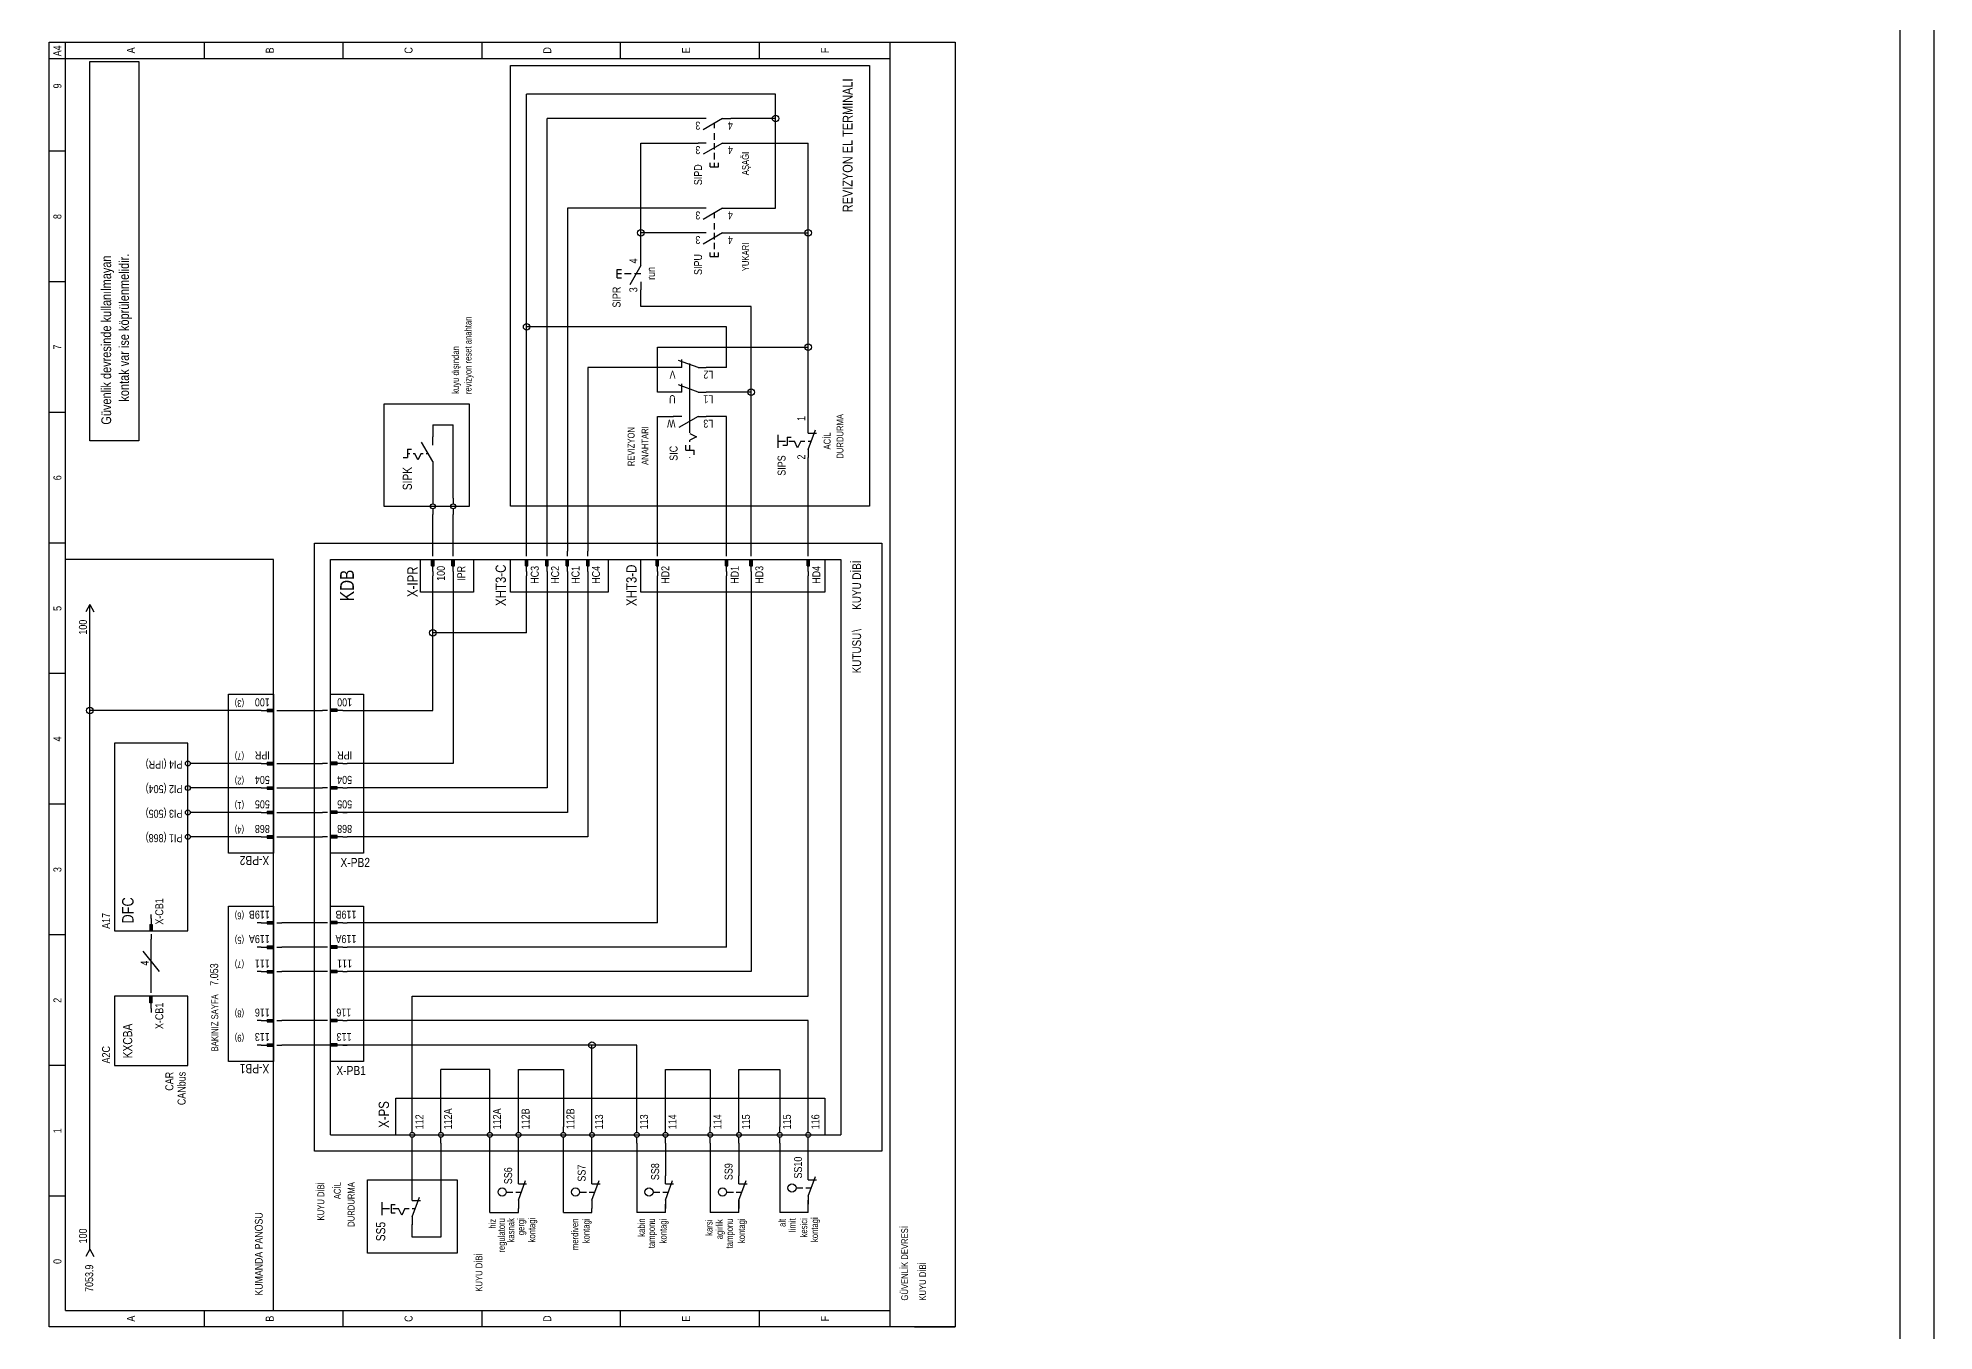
# Model space of a CAD drawing. Header units: centimetres. Extents: x 0 to 13208, y -30 to 2970.
# Drawn here: x 11812 to 13208, y 1019 to 1971 of the extents above; entities that cross this region are included whole.
import ezdxf
from ezdxf.enums import TextEntityAlignment as Align

# ---------------------------------------------------------------- set-up
doc = ezdxf.new("R2010")
doc.units = ezdxf.units.CM
for name, color, linetype in [('SCOTT-CERCEVE', 7, 'CONTINUOUS'), ('SCOTT-ELEKTRIK', 3, 'CONTINUOUS'), ('SCOTT-ELEKTRIK-YAZI', 4, 'CONTINUOUS')]:
    doc.layers.add(name, color=color, linetype=linetype)
doc.styles.get("Standard").update_dxf_attribs({"font": 'arial.ttf', "width": 0.8})

msp = doc.modelspace()

# ---------------------------------------------------------------- linework, layer by layer
at = {"layer": 'SCOTT-CERCEVE'}
for points in [[(0, 0), (13207.9, 0), (13207.9, 2970), (0, 2970)], [(100, 0), (13182.9, 0), (13182.9, 2970), (100, 2970)]]:
    msp.add_lwpolyline(points, close=True, dxfattribs=at)
at = {"layer": 'SCOTT-ELEKTRIK'}
for p, q in [((11820.2, 1022.3), (11820.2, 1968.1)), ((11820.2, 1968.1), (12487.3, 1968.1)), ((11820.2, 1956.1), (12439.3, 1956.1)), ((11832.2, 1034.3), (11832.2, 1968.1)), ((11934.4, 1968.1), (11934.4, 1956.1)), ((12036.5, 1968.1), (12036.5, 1956.1)), ((12138.7, 1968.1), (12138.7, 1956.1)), ((12240.9, 1956.1), (12240.9, 1968.1)), ((12343.1, 1956.1), (12343.1, 1968.1)), ((12439.3, 1022.3), (12439.3, 1968.1)), ((12487.3, 1968.1), (12487.3, 1022.3)), ((11850.2, 1674.5), (11850.2, 1953.9)), ((11850.2, 1953.9), (11886.3, 1953.9)), ((11886.3, 1953.9), (11886.3, 1674.5)), ((12159.8, 1626.4), (12159.8, 1950.9)), ((12159.8, 1950.9), (12424.2, 1950.9)), ((12424.2, 1950.9), (12424.2, 1626.4)), ((12355.1, 1929.9), (12171.8, 1929.9)), ((12171.8, 1758.6), (12171.8, 1929.9)), ((12355.1, 1911.9), (12355.1, 1929.9)), ((12186.8, 1593.3), (12186.8, 1911.9)), ((12298, 1911.9), (12186.8, 1911.9)), ((12304, 1911.9), (12298, 1911.9)), ((12316, 1911.9), (12301.8, 1903.7)), ((12310, 1904.7), (12310, 1908.4)), ((12310, 1896.2), (12310, 1901.1)), ((12316, 1911.9), (12322, 1911.9)), ((12355.1, 1911.9), (12322, 1911.9)), ((12355.1, 1845.8), (12355.1, 1911.9)), ((11832.2, 1887.8), (11820.2, 1887.8)), ((12255.9, 1893.8), (12298, 1893.8)), ((12255.9, 1827.7), (12255.9, 1893.8)), ((12304, 1893.8), (12298, 1893.8)), ((12316, 1893.8), (12301.8, 1885.6)), ((12310, 1889), (12310, 1893.8)), ((12310, 1881.8), (12310, 1886.6)), ((12316, 1893.8), (12322, 1893.8)), ((12322, 1893.8), (12379.1, 1893.8)), ((12379.1, 1827.7), (12379.1, 1893.8)), ((12307, 1876.4), (12307, 1879.4)), ((12307, 1876.4), (12313, 1876.4)), ((12310, 1876.4), (12310, 1879.4)), ((12313, 1876.4), (12313, 1879.4)), ((12298, 1845.8), (12201.8, 1845.8)), ((12201.8, 1845.8), (12201.8, 1593.3)), ((12304, 1845.8), (12298, 1845.8)), ((12316, 1845.8), (12301.8, 1837.5)), ((12316, 1845.8), (12322, 1845.8)), ((12322, 1845.8), (12355.1, 1845.8)), ((12310, 1838.5), (12310, 1842.3)), ((12310, 1830.1), (12310, 1834.9)), ((12298, 1827.7), (12255.9, 1827.7)), ((12255.9, 1809.7), (12255.9, 1827.7)), ((12304, 1827.7), (12298, 1827.7)), ((12316, 1827.7), (12301.8, 1819.5)), ((12310, 1822.9), (12310, 1827.7)), ((12310, 1815.7), (12310, 1820.5)), ((12316, 1827.7), (12322, 1827.7)), ((12322, 1827.7), (12379.1, 1827.7)), ((12379.1, 1743.6), (12379.1, 1827.7)), ((12255.9, 1803.7), (12247.7, 1789.5)), ((12255.9, 1803.7), (12255.9, 1809.7)), ((12307, 1810.3), (12307, 1813.3)), ((12307, 1810.3), (12313, 1810.3)), ((12310, 1810.3), (12310, 1813.3)), ((12313, 1810.3), (12313, 1813.3)), ((11832.2, 1791.7), (11820.2, 1791.7)), ((12238.5, 1800.7), (12241.5, 1800.7)), ((12238.5, 1794.7), (12238.5, 1800.7)), ((12238.5, 1797.7), (12241.5, 1797.7)), ((12238.5, 1794.7), (12241.5, 1794.7)), ((12243.9, 1797.7), (12248.7, 1797.7)), ((12251.1, 1797.7), (12255.9, 1797.7)), ((12255.9, 1791.7), (12255.9, 1785.7)), ((12255.9, 1773.6), (12255.9, 1785.7)), ((12337.1, 1773.6), (12255.9, 1773.6)), ((12337.1, 1710.5), (12337.1, 1773.6)), ((12319, 1758.6), (12171.8, 1758.6)), ((12171.8, 1593.3), (12171.8, 1758.6)), ((12319, 1728.6), (12319, 1758.6)), ((12268, 1710.5), (12268, 1743.6)), ((12268, 1743.6), (12379.1, 1743.6)), ((12298, 1728.6), (12283.6, 1733.8)), ((12286, 1728.6), (12286, 1734.6)), ((12292, 1680.5), (12292, 1731.6)), ((12379.1, 1686.4), (12379.1, 1743.6)), ((12216.9, 1728.6), (12216.9, 1593.3)), ((12280, 1728.6), (12216.9, 1728.6)), ((12280, 1728.6), (12279.7, 1728.6)), ((12286, 1728.6), (12280, 1728.6)), ((12298, 1728.6), (12304, 1728.6)), ((12303.8, 1728.6), (12304, 1728.6)), ((12319, 1728.6), (12304, 1728.6)), ((12280, 1710.5), (12268, 1710.5)), ((12280, 1710.5), (12279.7, 1710.5)), ((12286, 1710.5), (12280, 1710.5)), ((12298, 1710.5), (12283.6, 1715.8)), ((12286, 1710.5), (12286, 1716.5)), ((12298, 1710.5), (12304, 1710.5)), ((12303.8, 1710.5), (12304, 1710.5)), ((12337.1, 1710.5), (12304, 1710.5)), ((12337.1, 1593.3), (12337.1, 1710.5)), ((11832.2, 1695.5), (11820.2, 1695.5)), ((12066.6, 1701.5), (12066.6, 1626.4)), ((12129.7, 1701.5), (12066.6, 1701.5)), ((12129.7, 1626.4), (12129.7, 1701.5)), ((12268, 1692.5), (12280, 1692.5)), ((12268, 1593.3), (12268, 1692.5)), ((12280, 1692.5), (12279.7, 1692.5)), ((12286, 1692.5), (12280, 1692.5)), ((12298, 1692.5), (12283.8, 1684.3)), ((12298, 1692.5), (12304, 1692.5)), ((12303.8, 1692.5), (12304, 1692.5)), ((12319, 1692.5), (12304, 1692.5)), ((12319, 1593.3), (12319, 1692.5)), ((12102.7, 1686.5), (12117.7, 1686.5)), ((12102.7, 1686.5), (12102.7, 1677.5)), ((12102.7, 1671.5), (12102.7, 1677.5)), ((12117.7, 1632.4), (12117.7, 1686.5)), ((12292, 1679.9), (12296.8, 1677.5)), ((12296.8, 1677.5), (12292, 1675.1)), ((12292, 1673.9), (12292, 1675.1)), ((12357, 1669.4), (12357, 1679)), ((12363.5, 1677.3), (12366.5, 1677.3)), ((12363.5, 1677.3), (12363.5, 1671.3)), ((12379.1, 1680.3), (12379.1, 1686.4)), ((12379.1, 1668.3), (12384.4, 1682.8)), ((12379.1, 1680.3), (12385.2, 1680.3)), ((11886.3, 1674.5), (11850.2, 1674.5)), ((12081, 1662.4), (12084, 1662.4)), ((12084, 1668.4), (12087, 1668.4)), ((12084, 1668.4), (12084, 1662.4)), ((12084, 1665.4), (12085.8, 1665.4)), ((12088.2, 1665.4), (12089.4, 1665.4)), ((12091.8, 1660.6), (12089.4, 1665.4)), ((12094.2, 1665.4), (12091.8, 1660.6)), ((12094.2, 1665.4), (12095.5, 1665.4)), ((12102.7, 1659.4), (12094.5, 1673.7)), ((12097.9, 1665.4), (12099.2, 1665.4)), ((12289, 1667.8), (12289, 1671.5)), ((12289, 1667.8), (12295, 1667.8)), ((12292, 1667.8), (12292, 1671.5)), ((12292, 1662.4), (12292, 1662.6)), ((12295, 1664.2), (12295, 1667.8)), ((12357, 1674.3), (12362.3, 1674.3)), ((12360.5, 1671.3), (12363.5, 1671.3)), ((12364.7, 1674.3), (12368.9, 1674.3)), ((12371.3, 1669.5), (12368.9, 1674.3)), ((12373.7, 1674.3), (12371.3, 1669.5)), ((12373.7, 1674.3), (12376.7, 1674.3)), ((12379.1, 1674.3), (12381.3, 1674.3)), ((12379.1, 1668.3), (12379.1, 1662.3)), ((12379.1, 1662.3), (12379.1, 1662.4)), ((12379.1, 1593.3), (12379.1, 1662.3)), ((12102.7, 1659.4), (12102.7, 1653.4)), ((12102.7, 1653.4), (12102.7, 1632.4)), ((12066.6, 1626.4), (12129.7, 1626.4)), ((12102.7, 1632.4), (12102.7, 1628.2)), ((12102.7, 1624.6), (12102.7, 1620.4)), ((12102.7, 1593.3), (12102.7, 1620.4)), ((12117.7, 1632.4), (12117.7, 1628.2)), ((12117.7, 1624.6), (12117.7, 1620.4)), ((12117.7, 1593.3), (12117.7, 1620.4)), ((12424.2, 1626.4), (12159.8, 1626.4)), ((11832.2, 1599.3), (11820.2, 1599.3)), ((12015.5, 1151.5), (12015.5, 1599.3)), ((12015.5, 1599.3), (12433.2, 1599.3)), ((12102.7, 1589.7), (12102.7, 1593.3)), ((12117.7, 1589.7), (12117.7, 1593.3)), ((12171.8, 1589.7), (12171.8, 1593.3)), ((12186.8, 1589.7), (12186.8, 1593.3)), ((12201.8, 1589.7), (12201.8, 1593.3)), ((12216.9, 1589.7), (12216.9, 1593.3)), ((12268, 1589.7), (12268, 1593.3)), ((12319, 1589.7), (12319, 1593.3)), ((12337.1, 1589.7), (12337.1, 1593.3)), ((12379.1, 1589.7), (12379.1, 1593.3)), ((12433.2, 1599.3), (12433.2, 1151.5)), ((11985.5, 1587.3), (11832.2, 1587.3)), ((11985.5, 1034.3), (11985.5, 1587.3)), ((12027.5, 1163.6), (12027.5, 1587.3)), ((12027.5, 1587.3), (12403.2, 1587.3)), ((12093.6, 1563.3), (12093.6, 1587.3)), ((12093.6, 1587.3), (12132.7, 1587.3)), ((12101.8, 1587.3), (12103.6, 1587.3)), ((12101.8, 1582.5), (12101.8, 1587.3)), ((12101.8, 1582.5), (12103.6, 1582.5)), ((12102.1, 1582.5), (12102.1, 1587.3)), ((12102.4, 1582.5), (12102.4, 1587.3)), ((12102.7, 1578.3), (12102.7, 1587.3)), ((12102.7, 1578.3), (12102.7, 1575.3)), ((12103, 1582.5), (12103, 1587.3)), ((12103.3, 1582.5), (12103.3, 1587.3)), ((12103.6, 1582.5), (12103.6, 1587.3)), ((12116.8, 1587.3), (12118.6, 1587.3)), ((12116.8, 1582.5), (12116.8, 1587.3)), ((12116.8, 1582.5), (12118.6, 1582.5)), ((12117.1, 1582.5), (12117.1, 1587.3)), ((12117.4, 1582.5), (12117.4, 1587.3)), ((12117.7, 1578.3), (12117.7, 1587.3)), ((12117.7, 1578.3), (12117.7, 1575.3)), ((12118, 1582.5), (12118, 1587.3)), ((12118.3, 1582.5), (12118.3, 1587.3)), ((12118.6, 1582.5), (12118.6, 1587.3)), ((12132.7, 1587.3), (12132.7, 1563.3)), ((12159.8, 1563.3), (12159.8, 1587.3)), ((12159.8, 1587.3), (12231.9, 1587.3)), ((12170.9, 1587.3), (12172.7, 1587.3)), ((12170.9, 1582.5), (12170.9, 1587.3)), ((12170.9, 1582.5), (12172.7, 1582.5)), ((12171.2, 1582.5), (12171.2, 1587.3)), ((12171.5, 1582.5), (12171.5, 1587.3)), ((12171.8, 1578.3), (12171.8, 1587.3)), ((12171.8, 1578.3), (12171.8, 1575.3)), ((12172.1, 1582.5), (12172.1, 1587.3)), ((12172.4, 1582.5), (12172.4, 1587.3)), ((12172.7, 1582.5), (12172.7, 1587.3)), ((12185.9, 1587.3), (12187.7, 1587.3)), ((12185.9, 1582.5), (12185.9, 1587.3)), ((12185.9, 1582.5), (12187.7, 1582.5)), ((12186.2, 1582.5), (12186.2, 1587.3)), ((12186.5, 1582.5), (12186.5, 1587.3)), ((12186.8, 1578.3), (12186.8, 1587.3)), ((12186.8, 1578.3), (12186.8, 1575.3)), ((12187.1, 1582.5), (12187.1, 1587.3)), ((12187.4, 1582.5), (12187.4, 1587.3)), ((12187.7, 1582.5), (12187.7, 1587.3)), ((12200.9, 1587.3), (12202.7, 1587.3)), ((12200.9, 1582.5), (12200.9, 1587.3)), ((12200.9, 1582.5), (12202.7, 1582.5)), ((12201.2, 1582.5), (12201.2, 1587.3)), ((12201.5, 1582.5), (12201.5, 1587.3)), ((12201.8, 1578.3), (12201.8, 1587.3)), ((12201.8, 1578.3), (12201.8, 1575.3)), ((12202.1, 1582.5), (12202.1, 1587.3)), ((12202.4, 1582.5), (12202.4, 1587.3)), ((12202.7, 1582.5), (12202.7, 1587.3)), ((12216, 1587.3), (12217.8, 1587.3)), ((12216, 1582.5), (12216, 1587.3)), ((12216, 1582.5), (12217.8, 1582.5)), ((12216.3, 1582.5), (12216.3, 1587.3)), ((12216.6, 1582.5), (12216.6, 1587.3)), ((12216.9, 1578.3), (12216.9, 1587.3)), ((12216.9, 1578.3), (12216.9, 1575.3)), ((12217.2, 1582.5), (12217.2, 1587.3)), ((12217.5, 1582.5), (12217.5, 1587.3)), ((12217.8, 1582.5), (12217.8, 1587.3)), ((12231.9, 1587.3), (12231.9, 1563.3)), ((12255.9, 1563.3), (12255.9, 1587.3)), ((12255.9, 1587.3), (12391.2, 1587.3)), ((12267.1, 1587.3), (12268.9, 1587.3)), ((12267.1, 1582.5), (12267.1, 1587.3)), ((12267.1, 1582.5), (12268.9, 1582.5)), ((12267.4, 1582.5), (12267.4, 1587.3)), ((12267.7, 1582.5), (12267.7, 1587.3)), ((12268, 1578.3), (12268, 1587.3)), ((12268, 1578.3), (12268, 1575.3)), ((12268.3, 1582.5), (12268.3, 1587.3)), ((12268.6, 1582.5), (12268.6, 1587.3)), ((12268.9, 1582.5), (12268.9, 1587.3)), ((12318.1, 1587.3), (12319.9, 1587.3)), ((12318.1, 1582.5), (12318.1, 1587.3)), ((12318.1, 1582.5), (12319.9, 1582.5)), ((12318.4, 1582.5), (12318.4, 1587.3)), ((12318.7, 1582.5), (12318.7, 1587.3)), ((12319, 1578.3), (12319, 1587.3)), ((12319, 1578.3), (12319, 1575.3)), ((12319.3, 1582.5), (12319.3, 1587.3)), ((12319.6, 1582.5), (12319.6, 1587.3)), ((12319.9, 1582.5), (12319.9, 1587.3)), ((12336.2, 1587.3), (12338, 1587.3)), ((12336.2, 1582.5), (12336.2, 1587.3)), ((12336.2, 1582.5), (12338, 1582.5)), ((12336.5, 1582.5), (12336.5, 1587.3)), ((12336.8, 1582.5), (12336.8, 1587.3)), ((12337.1, 1578.3), (12337.1, 1587.3)), ((12337.1, 1578.3), (12337.1, 1575.3)), ((12337.4, 1582.5), (12337.4, 1587.3)), ((12337.7, 1582.5), (12337.7, 1587.3)), ((12338, 1582.5), (12338, 1587.3)), ((12378.2, 1587.3), (12380, 1587.3)), ((12378.2, 1582.5), (12378.2, 1587.3)), ((12378.2, 1582.5), (12380, 1582.5)), ((12378.5, 1582.5), (12378.5, 1587.3)), ((12378.8, 1582.5), (12378.8, 1587.3)), ((12379.1, 1578.3), (12379.1, 1587.3)), ((12379.1, 1578.3), (12379.1, 1575.3)), ((12379.4, 1582.5), (12379.4, 1587.3)), ((12379.7, 1582.5), (12379.7, 1587.3)), ((12380, 1582.5), (12380, 1587.3)), ((12391.2, 1587.3), (12391.2, 1563.3)), ((12403.2, 1587.3), (12403.2, 1163.6)), ((12102.7, 1533.2), (12102.7, 1575.3)), ((12117.7, 1575.3), (12117.7, 1437)), ((12171.8, 1533.2), (12171.8, 1575.3)), ((12186.8, 1575.3), (12186.8, 1419)), ((12201.8, 1575.3), (12201.8, 1401)), ((12216.9, 1575.3), (12216.9, 1383)), ((12268, 1319.8), (12268, 1575.3)), ((12319, 1301.8), (12319, 1575.3)), ((12337.1, 1575.3), (12337.1, 1283.8)), ((12379.1, 1265.7), (12379.1, 1575.3)), ((11850.2, 1554.2), (11847.2, 1548.8)), ((11850.2, 1554.2), (11853.2, 1548.8)), ((11850.2, 1476.1), (11850.2, 1554.2)), ((12132.7, 1563.3), (12093.6, 1563.3)), ((12231.9, 1563.3), (12159.8, 1563.3)), ((12391.2, 1563.3), (12255.9, 1563.3)), ((12171.8, 1533.2), (12102.7, 1533.2)), ((12102.7, 1476.1), (12102.7, 1533.2)), ((11832.2, 1503.2), (11820.2, 1503.2)), ((11952.4, 1370.9), (11952.4, 1488.1)), ((11952.4, 1488.1), (11985.5, 1488.1)), ((11985.5, 1488.1), (11985.5, 1370.9)), ((12027.5, 1370.9), (12027.5, 1488.1)), ((12027.5, 1488.1), (12051.6, 1488.1)), ((12051.6, 1488.1), (12051.6, 1370.9)), ((11850.2, 1079.4), (11850.2, 1476.1)), ((11973.4, 1476.1), (11850.2, 1476.1)), ((11976.4, 1476.1), (11973.4, 1476.1)), ((11976.4, 1476.1), (11985.5, 1476.1)), ((11980.7, 1477), (11985.5, 1477)), ((11980.7, 1477), (11980.7, 1475.2)), ((11980.7, 1476.7), (11985.5, 1476.7)), ((11980.7, 1476.4), (11985.5, 1476.4)), ((11980.7, 1475.8), (11985.5, 1475.8)), ((11980.7, 1475.5), (11985.5, 1475.5)), ((11980.7, 1475.2), (11985.5, 1475.2)), ((11985.5, 1477), (11985.5, 1475.2)), ((11987.9, 1476.1), (11991.5, 1476.1)), ((11991.5, 1476.1), (12021.5, 1476.1)), ((12025.1, 1476.1), (12021.5, 1476.1)), ((12027.5, 1475.2), (12027.5, 1477)), ((12032.3, 1477), (12027.5, 1477)), ((12032.3, 1476.7), (12027.5, 1476.7)), ((12032.3, 1476.4), (12027.5, 1476.4)), ((12036.5, 1476.1), (12027.5, 1476.1)), ((12032.3, 1475.8), (12027.5, 1475.8)), ((12032.3, 1475.5), (12027.5, 1475.5)), ((12032.3, 1475.2), (12027.5, 1475.2)), ((12032.3, 1475.2), (12032.3, 1477)), ((12036.5, 1476.1), (12039.6, 1476.1)), ((12039.6, 1476.1), (12102.7, 1476.1)), ((11868.3, 1452.1), (11868.3, 1313.8)), ((11922.4, 1452.1), (11868.3, 1452.1)), ((11922.4, 1313.8), (11922.4, 1452.1)), ((11980.7, 1437.9), (11985.5, 1437.9)), ((11980.7, 1437.9), (11980.7, 1436.1)), ((11985.5, 1437.9), (11985.5, 1436.1)), ((12027.5, 1436.1), (12027.5, 1437.9)), ((12032.3, 1437.9), (12027.5, 1437.9)), ((12032.3, 1436.1), (12032.3, 1437.9)), ((11928.4, 1437), (11924.2, 1437)), ((11973.4, 1437), (11928.4, 1437)), ((11976.4, 1437), (11973.4, 1437)), ((11976.4, 1437), (11985.5, 1437)), ((11980.7, 1437.6), (11985.5, 1437.6)), ((11980.7, 1437.3), (11985.5, 1437.3)), ((11980.7, 1436.7), (11985.5, 1436.7)), ((11980.7, 1436.4), (11985.5, 1436.4)), ((11980.7, 1436.1), (11985.5, 1436.1)), ((11987.9, 1437), (11991.5, 1437)), ((11991.5, 1437), (12021.5, 1437)), ((12025.1, 1437), (12021.5, 1437)), ((12032.3, 1437.6), (12027.5, 1437.6)), ((12032.3, 1437.3), (12027.5, 1437.3)), ((12036.5, 1437), (12027.5, 1437)), ((12032.3, 1436.7), (12027.5, 1436.7)), ((12032.3, 1436.4), (12027.5, 1436.4)), ((12032.3, 1436.1), (12027.5, 1436.1)), ((12036.5, 1437), (12039.6, 1437)), ((12117.7, 1437), (12039.6, 1437)), ((11928.4, 1419), (11924.2, 1419)), ((11973.4, 1419), (11928.4, 1419)), ((11976.4, 1419), (11973.4, 1419)), ((11976.4, 1419), (11985.5, 1419)), ((11980.7, 1419.9), (11985.5, 1419.9)), ((11980.7, 1419.9), (11980.7, 1418.1)), ((11980.7, 1419.6), (11985.5, 1419.6)), ((11980.7, 1419.3), (11985.5, 1419.3)), ((11980.7, 1418.7), (11985.5, 1418.7)), ((11980.7, 1418.4), (11985.5, 1418.4)), ((11980.7, 1418.1), (11985.5, 1418.1)), ((11985.5, 1419.9), (11985.5, 1418.1)), ((11987.9, 1419), (11991.5, 1419)), ((11991.5, 1419), (12021.5, 1419)), ((12025.1, 1419), (12021.5, 1419)), ((12027.5, 1418.1), (12027.5, 1419.9)), ((12032.3, 1419.9), (12027.5, 1419.9)), ((12032.3, 1419.6), (12027.5, 1419.6)), ((12032.3, 1419.3), (12027.5, 1419.3)), ((12036.5, 1419), (12027.5, 1419)), ((12032.3, 1418.7), (12027.5, 1418.7)), ((12032.3, 1418.4), (12027.5, 1418.4)), ((12032.3, 1418.1), (12027.5, 1418.1)), ((12032.3, 1418.1), (12032.3, 1419.9)), ((12036.5, 1419), (12039.6, 1419)), ((12186.8, 1419), (12039.6, 1419)), ((11832.2, 1407), (11820.2, 1407)), ((11928.4, 1401), (11924.2, 1401)), ((11973.4, 1401), (11928.4, 1401)), ((11976.4, 1401), (11973.4, 1401)), ((11976.4, 1401), (11985.5, 1401)), ((11980.7, 1401.9), (11985.5, 1401.9)), ((11980.7, 1401.9), (11980.7, 1400.1)), ((11980.7, 1401.6), (11985.5, 1401.6)), ((11980.7, 1401.3), (11985.5, 1401.3)), ((11980.7, 1400.7), (11985.5, 1400.7)), ((11980.7, 1400.4), (11985.5, 1400.4)), ((11980.7, 1400.1), (11985.5, 1400.1)), ((11985.5, 1401.9), (11985.5, 1400.1)), ((11987.9, 1401), (11991.5, 1401)), ((11991.5, 1401), (12021.5, 1401)), ((12025.1, 1401), (12021.5, 1401)), ((12027.5, 1400.1), (12027.5, 1401.9)), ((12032.3, 1401.9), (12027.5, 1401.9)), ((12032.3, 1401.6), (12027.5, 1401.6)), ((12032.3, 1401.3), (12027.5, 1401.3)), ((12036.5, 1401), (12027.5, 1401)), ((12032.3, 1400.7), (12027.5, 1400.7)), ((12032.3, 1400.4), (12027.5, 1400.4)), ((12032.3, 1400.1), (12027.5, 1400.1)), ((12032.3, 1400.1), (12032.3, 1401.9)), ((12036.5, 1401), (12039.6, 1401)), ((12039.6, 1401), (12036.5, 1401)), ((12201.8, 1401), (12039.6, 1401)), ((11928.4, 1383), (11924.2, 1383)), ((11973.4, 1383), (11928.4, 1383)), ((11976.4, 1383), (11973.4, 1383)), ((11976.4, 1383), (11985.5, 1383)), ((11980.7, 1383.9), (11985.5, 1383.9)), ((11980.7, 1383.9), (11980.7, 1382)), ((11980.7, 1383.6), (11985.5, 1383.6)), ((11980.7, 1383.3), (11985.5, 1383.3)), ((11980.7, 1382.6), (11985.5, 1382.6)), ((11980.7, 1382.3), (11985.5, 1382.3)), ((11980.7, 1382), (11985.5, 1382)), ((11985.5, 1383.9), (11985.5, 1382)), ((11987.9, 1383), (11991.5, 1383)), ((11991.5, 1383), (12021.5, 1383)), ((12025.1, 1383), (12021.5, 1383)), ((12027.5, 1382), (12027.5, 1383.9)), ((12032.3, 1383.9), (12027.5, 1383.9)), ((12032.3, 1383.6), (12027.5, 1383.6)), ((12032.3, 1383.3), (12027.5, 1383.3)), ((12036.5, 1383), (12027.5, 1383)), ((12032.3, 1382.6), (12027.5, 1382.6)), ((12032.3, 1382.3), (12027.5, 1382.3)), ((12032.3, 1382), (12027.5, 1382)), ((12032.3, 1382), (12032.3, 1383.9)), ((12036.5, 1383), (12039.6, 1383)), ((12216.9, 1383), (12039.6, 1383)), ((11985.5, 1370.9), (11952.4, 1370.9)), ((12051.6, 1370.9), (12027.5, 1370.9)), ((11952.4, 1217.7), (11952.4, 1331.9)), ((11952.4, 1331.9), (11985.5, 1331.9)), ((11985.5, 1331.9), (11985.5, 1217.7)), ((12027.5, 1217.7), (12027.5, 1331.9)), ((12027.5, 1331.9), (12051.6, 1331.9)), ((12051.6, 1331.9), (12051.6, 1217.7)), ((11868.3, 1313.8), (11922.4, 1313.8)), ((11894.4, 1318.6), (11894.4, 1313.8)), ((11894.4, 1318.6), (11896.2, 1318.6)), ((11894.4, 1313.8), (11896.2, 1313.8)), ((11894.7, 1318.6), (11894.7, 1313.8)), ((11895, 1318.6), (11895, 1313.8)), ((11895.3, 1322.8), (11895.3, 1325.9)), ((11895.3, 1322.8), (11895.3, 1313.8)), ((11895.6, 1318.6), (11895.6, 1313.8)), ((11895.9, 1318.6), (11895.9, 1313.8)), ((11896.2, 1318.6), (11896.2, 1313.8)), ((11976.4, 1319.8), (11973.4, 1319.8)), ((11976.4, 1319.8), (11985.5, 1319.8)), ((11980.7, 1320.7), (11985.5, 1320.7)), ((11980.7, 1320.7), (11980.7, 1318.9)), ((11980.7, 1320.4), (11985.5, 1320.4)), ((11980.7, 1320.1), (11985.5, 1320.1)), ((11980.7, 1319.5), (11985.5, 1319.5)), ((11980.7, 1319.2), (11985.5, 1319.2)), ((11980.7, 1318.9), (11985.5, 1318.9)), ((11985.5, 1320.7), (11985.5, 1318.9)), ((11987.9, 1319.8), (11991.5, 1319.8)), ((12021.5, 1319.8), (11991.5, 1319.8)), ((12025.1, 1319.8), (12021.5, 1319.8)), ((12027.5, 1318.9), (12027.5, 1320.7)), ((12032.3, 1320.7), (12027.5, 1320.7)), ((12032.3, 1320.4), (12027.5, 1320.4)), ((12032.3, 1320.1), (12027.5, 1320.1)), ((12036.5, 1319.8), (12027.5, 1319.8)), ((12032.3, 1319.5), (12027.5, 1319.5)), ((12032.3, 1319.2), (12027.5, 1319.2)), ((12032.3, 1318.9), (12027.5, 1318.9)), ((12032.3, 1318.9), (12032.3, 1320.7)), ((12036.5, 1319.8), (12039.6, 1319.8)), ((12268, 1319.8), (12039.6, 1319.8)), ((11832.2, 1310.8), (11820.2, 1310.8)), ((11889.3, 1298.8), (11901.3, 1283.8)), ((11895.3, 1311.4), (11895.3, 1307.8)), ((11895.3, 1271.8), (11895.3, 1307.8)), ((11976.4, 1301.8), (11973.4, 1301.8)), ((11976.4, 1301.8), (11985.5, 1301.8)), ((11980.7, 1302.7), (11985.5, 1302.7)), ((11980.7, 1302.7), (11980.7, 1300.9)), ((11980.7, 1302.4), (11985.5, 1302.4)), ((11980.7, 1302.1), (11985.5, 1302.1)), ((11980.7, 1301.5), (11985.5, 1301.5)), ((11980.7, 1301.2), (11985.5, 1301.2)), ((11980.7, 1300.9), (11985.5, 1300.9)), ((11985.5, 1302.7), (11985.5, 1300.9)), ((11987.9, 1301.8), (11991.5, 1301.8)), ((12021.5, 1301.8), (11991.5, 1301.8)), ((12025.1, 1301.8), (12021.5, 1301.8)), ((12027.5, 1300.9), (12027.5, 1302.7)), ((12032.3, 1302.7), (12027.5, 1302.7)), ((12032.3, 1302.4), (12027.5, 1302.4)), ((12032.3, 1302.1), (12027.5, 1302.1)), ((12036.5, 1301.8), (12027.5, 1301.8)), ((12032.3, 1301.5), (12027.5, 1301.5)), ((12032.3, 1301.2), (12027.5, 1301.2)), ((12032.3, 1300.9), (12027.5, 1300.9)), ((12032.3, 1300.9), (12032.3, 1302.7)), ((12036.5, 1301.8), (12039.6, 1301.8)), ((12319, 1301.8), (12039.6, 1301.8)), ((11980.7, 1284.7), (11985.5, 1284.7)), ((11980.7, 1284.7), (11980.7, 1282.9)), ((11980.7, 1284.4), (11985.5, 1284.4)), ((11985.5, 1284.7), (11985.5, 1282.9)), ((12027.5, 1282.9), (12027.5, 1284.7)), ((12032.3, 1284.7), (12027.5, 1284.7)), ((12032.3, 1284.4), (12027.5, 1284.4)), ((12032.3, 1282.9), (12032.3, 1284.7)), ((11895.3, 1268.2), (11895.3, 1271.8)), ((11976.4, 1283.8), (11973.4, 1283.8)), ((11976.4, 1283.8), (11985.5, 1283.8)), ((11980.7, 1284.1), (11985.5, 1284.1)), ((11980.7, 1283.5), (11985.5, 1283.5)), ((11980.7, 1283.2), (11985.5, 1283.2)), ((11980.7, 1282.9), (11985.5, 1282.9)), ((11987.9, 1283.8), (11991.5, 1283.8)), ((12021.5, 1283.8), (11991.5, 1283.8)), ((12025.1, 1283.8), (12021.5, 1283.8)), ((12032.3, 1284.1), (12027.5, 1284.1)), ((12036.5, 1283.8), (12027.5, 1283.8)), ((12032.3, 1283.5), (12027.5, 1283.5)), ((12032.3, 1283.2), (12027.5, 1283.2)), ((12032.3, 1282.9), (12027.5, 1282.9)), ((12036.5, 1283.8), (12039.6, 1283.8)), ((12337.1, 1283.8), (12039.6, 1283.8)), ((11868.3, 1265.7), (11868.3, 1214.7)), ((11922.4, 1265.7), (11868.3, 1265.7)), ((11896.2, 1265.7), (11894.4, 1265.7)), ((11894.4, 1260.9), (11894.4, 1265.7)), ((11896.2, 1260.9), (11894.4, 1260.9)), ((11894.7, 1260.9), (11894.7, 1265.7)), ((11895, 1260.9), (11895, 1265.7)), ((11895.3, 1256.7), (11895.3, 1265.7)), ((11895.3, 1256.7), (11895.3, 1253.7)), ((11895.6, 1260.9), (11895.6, 1265.7)), ((11895.9, 1260.9), (11895.9, 1265.7)), ((11896.2, 1260.9), (11896.2, 1265.7)), ((11922.4, 1214.7), (11922.4, 1265.7)), ((12087.6, 1169.6), (12087.6, 1265.7)), ((12087.6, 1265.7), (12379.1, 1265.7)), ((11976.4, 1247.7), (11973.4, 1247.7)), ((11976.4, 1247.7), (11985.5, 1247.7)), ((11980.7, 1248.6), (11985.5, 1248.6)), ((11980.7, 1248.6), (11980.7, 1246.8)), ((11980.7, 1248.3), (11985.5, 1248.3)), ((11980.7, 1248), (11985.5, 1248)), ((11980.7, 1247.4), (11985.5, 1247.4)), ((11980.7, 1247.1), (11985.5, 1247.1)), ((11980.7, 1246.8), (11985.5, 1246.8)), ((11985.5, 1248.6), (11985.5, 1246.8)), ((11987.9, 1247.7), (11991.5, 1247.7)), ((12021.5, 1247.7), (11991.5, 1247.7)), ((12025.1, 1247.7), (12021.5, 1247.7)), ((12027.5, 1246.8), (12027.5, 1248.6)), ((12032.3, 1248.6), (12027.5, 1248.6)), ((12032.3, 1248.3), (12027.5, 1248.3)), ((12032.3, 1248), (12027.5, 1248)), ((12036.5, 1247.7), (12027.5, 1247.7)), ((12032.3, 1247.4), (12027.5, 1247.4)), ((12032.3, 1247.1), (12027.5, 1247.1)), ((12032.3, 1246.8), (12027.5, 1246.8)), ((12032.3, 1246.8), (12032.3, 1248.6)), ((12036.5, 1247.7), (12039.6, 1247.7)), ((12379.1, 1247.7), (12039.6, 1247.7)), ((12379.1, 1169.6), (12379.1, 1247.7)), ((11976.4, 1229.7), (11973.4, 1229.7)), ((11976.4, 1229.7), (11985.5, 1229.7)), ((11980.7, 1230.6), (11985.5, 1230.6)), ((11980.7, 1230.6), (11980.7, 1228.8)), ((11980.7, 1230.3), (11985.5, 1230.3)), ((11980.7, 1230), (11985.5, 1230)), ((11980.7, 1229.4), (11985.5, 1229.4)), ((11980.7, 1229.1), (11985.5, 1229.1)), ((11980.7, 1228.8), (11985.5, 1228.8)), ((11985.5, 1230.6), (11985.5, 1228.8)), ((11987.9, 1229.7), (11991.5, 1229.7)), ((12021.5, 1229.7), (11991.5, 1229.7)), ((12025.1, 1229.7), (12021.5, 1229.7)), ((12219.9, 1229.7), (12021.5, 1229.7)), ((12027.5, 1228.8), (12027.5, 1230.6)), ((12032.3, 1230.6), (12027.5, 1230.6)), ((12032.3, 1230.3), (12027.5, 1230.3)), ((12032.3, 1230), (12027.5, 1230)), ((12036.5, 1229.7), (12027.5, 1229.7)), ((12032.3, 1229.4), (12027.5, 1229.4)), ((12032.3, 1229.1), (12027.5, 1229.1)), ((12032.3, 1228.8), (12027.5, 1228.8)), ((12032.3, 1228.8), (12032.3, 1230.6)), ((12036.5, 1229.7), (12039.6, 1229.7)), ((12219.9, 1169.6), (12219.9, 1229.7)), ((12252.9, 1229.7), (12219.9, 1229.7)), ((12252.9, 1169.6), (12252.9, 1229.7)), ((11832.2, 1214.7), (11820.2, 1214.7)), ((11868.3, 1214.7), (11922.4, 1214.7)), ((11985.5, 1217.7), (11952.4, 1217.7)), ((12051.6, 1217.7), (12027.5, 1217.7)), ((12108.7, 1169.6), (12108.7, 1211.7)), ((12144.7, 1211.7), (12108.7, 1211.7)), ((12144.7, 1169.6), (12144.7, 1211.7)), ((12165.8, 1211.7), (12198.8, 1211.7)), ((12165.8, 1169.6), (12165.8, 1211.7)), ((12198.8, 1211.7), (12198.8, 1169.6)), ((12274, 1169.6), (12274, 1211.7)), ((12274, 1211.7), (12307, 1211.7)), ((12307, 1211.7), (12307, 1169.6)), ((12328.1, 1169.6), (12328.1, 1211.7)), ((12328.1, 1211.7), (12358.1, 1211.7)), ((12358.1, 1211.7), (12358.1, 1169.6)), ((12075.6, 1163.6), (12075.6, 1190.6)), ((12075.6, 1190.6), (12391.2, 1190.6)), ((12391.2, 1190.6), (12391.2, 1163.6)), ((12027.5, 1163.6), (12403.2, 1163.6)), ((12087.6, 1165.4), (12087.6, 1169.6)), ((12087.6, 1157.6), (12087.6, 1161.8)), ((12108.7, 1165.4), (12108.7, 1169.6)), ((12108.7, 1157.6), (12108.7, 1161.8)), ((12144.7, 1165.4), (12144.7, 1169.6)), ((12144.7, 1157.6), (12144.7, 1161.8)), ((12165.8, 1165.4), (12165.8, 1169.6)), ((12165.8, 1157.6), (12165.8, 1161.8)), ((12198.8, 1165.4), (12198.8, 1169.6)), ((12198.8, 1157.6), (12198.8, 1161.8)), ((12219.9, 1165.4), (12219.9, 1169.6)), ((12219.9, 1157.6), (12219.9, 1161.8)), ((12252.9, 1165.4), (12252.9, 1169.6)), ((12252.9, 1157.6), (12252.9, 1161.8)), ((12274, 1165.4), (12274, 1169.6)), ((12274, 1157.6), (12274, 1161.8)), ((12307, 1165.4), (12307, 1169.6)), ((12307, 1157.6), (12307, 1161.8)), ((12328.1, 1165.4), (12328.1, 1169.6)), ((12328.1, 1157.6), (12328.1, 1161.8)), ((12358.1, 1165.4), (12358.1, 1169.6)), ((12358.1, 1157.6), (12358.1, 1161.8)), ((12379.1, 1165.4), (12379.1, 1169.6)), ((12379.1, 1157.6), (12379.1, 1161.8)), ((12433.2, 1151.5), (12015.5, 1151.5)), ((12087.6, 1121.4), (12087.6, 1157.6)), ((12108.7, 1157.6), (12108.7, 1088.4)), ((12144.7, 1106.5), (12144.7, 1157.6)), ((12165.8, 1133.5), (12165.8, 1157.6)), ((12198.8, 1106.5), (12198.8, 1157.6)), ((12219.9, 1133.5), (12219.9, 1157.6)), ((12252.9, 1157.6), (12252.9, 1106.5)), ((12274, 1157.6), (12274, 1133.5)), ((12307, 1157.6), (12307, 1106.5)), ((12328.1, 1157.6), (12328.1, 1133.5)), ((12358.1, 1157.6), (12358.1, 1106.5)), ((12379.1, 1136.5), (12379.1, 1157.6)), ((12165.8, 1127.5), (12165.8, 1133.5)), ((12219.9, 1127.5), (12219.9, 1133.5)), ((12274, 1127.5), (12274, 1133.5)), ((12328.1, 1127.5), (12328.1, 1133.5)), ((12379.1, 1130.5), (12379.1, 1136.5)), ((12379.1, 1118.5), (12384.4, 1132.9)), ((11832.2, 1118.5), (11820.2, 1118.5)), ((12054.6, 1076.4), (12054.6, 1130.5)), ((12054.6, 1130.5), (12120.7, 1130.5)), ((12087.6, 1115.4), (12087.6, 1121.4)), ((12087.6, 1103.3), (12092.9, 1117.8)), ((12120.7, 1130.5), (12120.7, 1076.4)), ((12156.8, 1121.5), (12161.7, 1121.5)), ((12163.9, 1121.5), (12168, 1121.5)), ((12165.8, 1115.5), (12171, 1129.9)), ((12165.8, 1127.5), (12171.8, 1127.5)), ((12210.9, 1121.5), (12215.8, 1121.5)), ((12217.9, 1121.5), (12222.1, 1121.5)), ((12219.9, 1115.5), (12225.1, 1129.9)), ((12219.9, 1127.5), (12225.9, 1127.5)), ((12265, 1121.5), (12269.9, 1121.5)), ((12272, 1121.5), (12276.2, 1121.5)), ((12274, 1115.5), (12279.2, 1129.9)), ((12274, 1127.5), (12280, 1127.5)), ((12319, 1121.5), (12324, 1121.5)), ((12326.1, 1121.5), (12330.2, 1121.5)), ((12328.1, 1115.5), (12333.3, 1129.9)), ((12328.1, 1127.5), (12334.1, 1127.5)), ((12370.1, 1124.5), (12375.1, 1124.5)), ((12377.2, 1124.5), (12381.3, 1124.5)), ((12379.1, 1130.5), (12385.2, 1130.5)), ((12379.1, 1118.5), (12379.1, 1112.5)), ((12065.5, 1104.4), (12065.5, 1114.1)), ((12065.5, 1109.4), (12070.8, 1109.4)), ((12072, 1112.4), (12075, 1112.4)), ((12072, 1112.4), (12072, 1106.3)), ((12072, 1106.3), (12075, 1106.3)), ((12073.2, 1109.4), (12077.4, 1109.4)), ((12079.8, 1104.5), (12077.4, 1109.4)), ((12082.2, 1109.4), (12079.8, 1104.5)), ((12082.2, 1109.4), (12085.2, 1109.4)), ((12087.6, 1115.4), (12093.6, 1115.4)), ((12087.6, 1109.4), (12089.8, 1109.4)), ((12087.6, 1103.3), (12087.6, 1097.3)), ((12144.7, 1106.5), (12165.8, 1106.5)), ((12165.8, 1115.5), (12165.8, 1109.5)), ((12165.8, 1106.5), (12165.8, 1109.5)), ((12198.8, 1106.5), (12219.9, 1106.5)), ((12219.9, 1115.5), (12219.9, 1109.5)), ((12219.9, 1106.5), (12219.9, 1109.5)), ((12274, 1106.5), (12252.9, 1106.5)), ((12274, 1115.5), (12274, 1109.5)), ((12274, 1106.5), (12274, 1112.5)), ((12328.1, 1106.5), (12307, 1106.5)), ((12328.1, 1115.5), (12328.1, 1109.5)), ((12328.1, 1106.5), (12328.1, 1115.5)), ((12379.1, 1106.5), (12358.1, 1106.5)), ((12379.1, 1106.5), (12379.1, 1115.5)), ((12087.6, 1097.3), (12087.6, 1097.5)), ((12087.6, 1088.4), (12087.6, 1097.3)), ((11850.2, 1079.4), (11847.2, 1074)), ((11850.2, 1079.4), (11853.2, 1074)), ((12120.7, 1076.4), (12054.6, 1076.4)), ((12108.7, 1088.4), (12087.6, 1088.4)), ((11832.2, 1034.3), (12439.3, 1034.3)), ((11934.4, 1034.3), (11934.4, 1022.3)), ((12036.5, 1034.3), (12036.5, 1022.3)), ((12138.7, 1034.3), (12138.7, 1022.3)), ((12240.9, 1022.3), (12240.9, 1034.3)), ((12343.1, 1022.3), (12343.1, 1034.3)), ((12439.3, 1022.3), (12439.3, 1034.3)), ((12487.3, 1022.3), (11820.2, 1022.3)), ((12457.3, 1022.3), (12487.3, 1022.3))]:
    msp.add_line(p, q, dxfattribs=at)
for centre, radius in [((12355.1, 1911.9), 2.4), ((12255.9, 1827.7), 2.4), ((12379.1, 1827.7), 2.4), ((12171.8, 1758.6), 2.4), ((12379.1, 1743.6), 2.4), ((12337.1, 1710.5), 2.4), ((12102.7, 1626.4), 1.8), ((12117.7, 1626.4), 1.8), ((12102.7, 1533.2), 2.4), ((11850.2, 1476.1), 2.4), ((11922.4, 1437), 1.8), ((11922.4, 1419), 1.8), ((11922.4, 1401), 1.8), ((11922.4, 1383), 1.8), ((12219.9, 1229.7), 2.4), ((12087.6, 1163.6), 1.8), ((12108.7, 1163.6), 1.8), ((12144.7, 1163.6), 1.8), ((12165.8, 1163.6), 1.8), ((12198.8, 1163.6), 1.8), ((12219.9, 1163.6), 1.8), ((12252.9, 1163.6), 1.8), ((12274, 1163.6), 1.8), ((12307, 1163.6), 1.8), ((12328.1, 1163.6), 1.8), ((12358.1, 1163.6), 1.8), ((12379.1, 1163.6), 1.8), ((12153.8, 1121.5), 3.01), ((12207.8, 1121.5), 3.01), ((12261.9, 1121.5), 3.01), ((12316, 1121.5), 3.01), ((12367.1, 1124.5), 3.01)]:
    msp.add_circle(centre, radius, dxfattribs=at)

# ---------------------------------------------------------------- texts
at = {"layer": 'SCOTT-ELEKTRIK-YAZI', "width": 0.8}
for s, height, rotation, p in [('A4', 5.89, 90, (11829.3, 1957.7)), ('3', 5.89, 180, (12299.7, 1909.6)), ('3', 5.89, 180, (12299.7, 1891.6)), ('3', 5.89, 180, (12299.7, 1843.5)), ('3', 5.89, 180, (12299.7, 1825.4)), ('Güvenlik devresinde kullanılmayan', 7.213, 90, (11865.9, 1686.5)), ('kontak var ise köprülenmelidir.', 7.213, 90, (11879, 1703.5)), ('run', 5.89, 90, (12266.3, 1793.1)), ('3', 5.89, 90, (12253.3, 1784)), ('revizyon reset anahtarı', 5.049, 90, (12131.2, 1709)), ('kuyu dışından', 5.049, 90, (12122, 1709.2)), ('V', 5.89, 180, (12281.4, 1726.3)), ('U', 5.89, 180, (12281.4, 1708.2)), ('W', 5.89, 180, (12281.4, 1690.2)), ('1', 5.89, 90, (12376.9, 1689.2)), ('100', 5.89, 180, (11982.7, 1485)), ('PI4 (IPR)', 5.89, 180, (11918.4, 1439.1)), ('IPR', 5.89, 180, (11982.7, 1445.9)), ('504', 5.89, 180, (11982.7, 1427.9)), ('PI2 (504)', 5.89, 180, (11918.4, 1421.1)), ('505', 5.89, 180, (11982.7, 1409.9)), ('PI3 (505)', 5.89, 180, (11918.4, 1403)), ('PI1 (868)', 5.89, 180, (11918.4, 1385)), ('868', 5.89, 180, (11982.7, 1391.8)), ('X-PB2', 6.73, 180, (11982.3, 1369)), ('A17', 5.89, 90, (11865.1, 1315.3)), ('DFC', 8.41, 90, (11882.4, 1319.2)), ('X-CB1', 5.89, 90, (11904.3, 1318.4)), ('119B', 5.89, 180, (11982.7, 1328.7)), ('119A', 5.89, 180, (11982.7, 1310.7)), ('4', 5.89, 90, (11893.6, 1288.2)), ('7.053', 5.89, 90, (11944.7, 1273.4)), ('111', 5.89, 180, (11982.7, 1292.7)), ('116', 5.89, 180, (11982.7, 1256.6)), ('A2C', 5.89, 90, (11865.1, 1216.2)), ('113', 5.89, 180, (11982.7, 1238.6)), ('X-PB1', 6.73, 180, (11982.3, 1215.7)), ('X-PS', 7.57, 90, (12070.4, 1168.7)), ('112', 5.89, 90, (12095.8, 1167.7)), ('112A', 5.89, 90, (12116.8, 1167.7)), ('112A', 5.89, 90, (12152.9, 1167.7)), ('112B', 5.89, 90, (12173.9, 1167.7)), ('112B', 5.89, 90, (12207, 1167.7)), ('113', 5.89, 90, (12228, 1167.7)), ('113', 5.89, 90, (12261.1, 1167.7)), ('114', 5.89, 90, (12282.1, 1167.7)), ('114', 5.89, 90, (12315.2, 1167.7)), ('115', 5.89, 90, (12336.2, 1167.7)), ('115', 5.89, 90, (12366.3, 1167.7)), ('116', 5.89, 90, (12387.3, 1167.7)), ('SS7', 5.89, 90, (12215.2, 1129.2)), ('KUMANDA PANOSU', 5.77, 90, (11977.5, 1045.3)), ('100', 5.89, 90, (11848.1, 1083.7)), ('GÜVENLİK DEVRESİ', 5.049, 90, (12452.6, 1041.6)), ('KUYU DİBİ', 5.05, 90, (12465.8, 1041.6))]:
    msp.add_text(s, height=height, rotation=rotation, dxfattribs=at).set_placement(p)
for s, height, p in [('A', 5.89, (11883.4, 1962.1)), ('B', 5.89, (11985.6, 1962.1)), ('C', 5.89, (12087.8, 1962.1)), ('D', 5.89, (12189.9, 1962.1)), ('E', 5.89, (12292.1, 1962.1)), ('F', 5.89, (12394.3, 1962.1)), ('9', 5.89, (11829.3, 1935.9)), ('AŞAĞI', 5.05, (12335.4, 1878.8)), ('8', 5.89, (11829.3, 1839.7)), ('YUKARI', 5.05, (12335.4, 1810)), ('7', 5.89, (11829.3, 1743.6)), ('DURDURMA', 5.05, (12405, 1677.9)), ('ACİL', 5.05, (12395.5, 1674.5)), ('SIPS', 5.89, (12362.4, 1656.4)), ('6', 5.89, (11829.3, 1647.4)), ('SIPK', 6.73, (12087.3, 1646.8)), ('5', 5.89, (11829.3, 1551.2)), ('4', 5.89, (11829.3, 1455.1)), ('3', 5.89, (11829.3, 1358.9)), ('2', 5.89, (11829.3, 1262.7)), ('KXCBA', 6.73, (11881.4, 1232.7)), ('1', 5.89, (11829.3, 1166.6)), ('SS10', 5.89, (12374.5, 1139.5)), ('SS6', 5.89, (12161.1, 1133.5)), ('SS8', 5.89, (12269.3, 1136.5)), ('SS9', 5.89, (12323.4, 1136.5)), ('SS5', 6.73, (12067.7, 1092.4)), ('0', 5.89, (11829.3, 1070.4)), ('A', 5.89, (11883.4, 1028.3)), ('B', 5.89, (11985.6, 1028.3)), ('C', 5.89, (12087.8, 1028.3)), ('D', 5.89, (12189.9, 1028.3)), ('E', 5.89, (12292.1, 1028.3)), ('F', 5.89, (12394.3, 1028.3))]:
    msp.add_text(s, height=height, rotation=90, dxfattribs=at).set_placement(p, align=Align.CENTER)
for s, height, rotation, p in [('REVIZYON EL TERMINALI', 7.213, 90, (12411.7, 1941.4)), ('4', 5.89, 180, (12319.9, 1909.6)), ('4', 5.89, 180, (12319.9, 1891.6)), ('SIPD', 5.89, 90, (12300.9, 1878.2)), ('4', 5.89, 180, (12319.9, 1843.5)), ('4', 5.89, 180, (12319.9, 1825.4)), ('4', 5.89, 90, (12253.3, 1808.9)), ('SIPU', 5.89, 90, (12300.9, 1812.1)), ('SIPR', 5.89, 90, (12240.9, 1788.1)), ('L2', 5.89, 180, (12301.9, 1726.3)), ('L1', 5.89, 180, (12301.9, 1708.2)), ('L3', 5.89, 180, (12301.9, 1690.2)), ('REVIZYON', 5.05, 90, (12251.2, 1684.8)), ('ANAHTARI', 5.05, 90, (12261.4, 1685.4)), ('SIC', 5.89, 90, (12282.9, 1670.9)), ('2', 5.89, 90, (12376.9, 1664.5)), ('KDB', 10.1, 90, (12044.6, 1579.7)), ('X-IPR', 7.57, 90, (12091.5, 1582.1)), ('100', 5.89, 90, (12111.6, 1582.5)), ('IPR', 5.89, 90, (12126.6, 1582.5)), ('XHT3-C', 7.57, 90, (12156.5, 1583.5)), ('HC3', 5.89, 90, (12180.7, 1582.5)), ('HC2', 5.89, 90, (12195.7, 1582.5)), ('HC1', 5.89, 90, (12210.7, 1582.5)), ('HC4', 5.89, 90, (12225.8, 1582.5)), ('XHT3-D', 7.57, 90, (12252.7, 1583.5)), ('HD2', 5.89, 90, (12276.8, 1582.5)), ('HD1', 5.89, 90, (12327.9, 1582.5)), ('HD3', 5.89, 90, (12346, 1582.5)), ('HD4', 5.89, 90, (12388, 1582.5)), ('KUYU DİBİ', 6.49, 90, (12418, 1586.5)), ('100', 5.89, 90, (11848.1, 1542.9)), ('\\', 6.49, 90, (12418, 1536)), ('KUTUSU', 6.49, 90, (12418, 1533.3)), ('(3)', 5.05, 180, (11956.9, 1483.7)), ('100', 5.89, 180, (12032.3, 1485)), ('(7)', 5.05, 180, (11956.9, 1444.6)), ('IPR', 5.89, 180, (12032.3, 1445.9)), ('(2)', 5.05, 180, (11956.9, 1426.6)), ('504', 5.89, 180, (12032.3, 1427.9)), ('(1)', 5.05, 180, (11956.9, 1408.6)), ('505', 5.89, 180, (12032.3, 1409.9)), ('(4)', 5.05, 180, (11956.9, 1390.5)), ('868', 5.89, 180, (12032.3, 1391.8)), ('(6)', 5.05, 180, (11956.9, 1327.4)), ('119B', 5.89, 180, (12031.1, 1328.7)), ('(5)', 5.05, 180, (11956.9, 1309.4)), ('119A', 5.89, 180, (12031.1, 1310.7)), ('(7)', 5.05, 180, (11956.9, 1291.4)), ('111', 5.89, 180, (12032.3, 1292.7)), ('X-CB1', 5.89, 90, (11904.3, 1260.9)), ('BAKINIZ SAYFA', 5.049, 90, (11944.7, 1267.1)), ('(8)', 5.05, 180, (11956.9, 1255.3)), ('116', 5.89, 180, (12031.7, 1256.6)), ('(9)', 5.05, 180, (11956.9, 1237.3)), ('113', 5.89, 180, (12031.9, 1238.6)), ('CAR', 5.89, 90, (11911.7, 1210)), ('CANbus', 5.89, 90, (11920.7, 1210)), ('KUYU DİBİ', 5.05, 90, (12022.8, 1128.8)), ('ACİL', 5.05, 90, (12034.9, 1128.8)), ('DURDURMA', 5.05, 90, (12045.1, 1128.8)), ('hiz', 5.05, 90, (12149.1, 1101.8)), ('regulatoru', 5.05, 90, (12155.8, 1102.3)), ('kasnak', 5.05, 90, (12162.7, 1102.3)), ('gergi', 5.05, 90, (12170.1, 1102.3)), ('kontagi', 5.05, 90, (12178.1, 1102.6)), ('merdiven', 5.05, 90, (12209.8, 1102)), ('kontagi', 5.05, 90, (12218.1, 1102)), ('kabin', 5.05, 90, (12258.8, 1102.1)), ('tamponu', 5.05, 90, (12266.2, 1102.1)), ('kontagi', 5.05, 90, (12274.8, 1101.9)), ('karsi', 5.05, 90, (12308.6, 1101.2)), ('agirlik', 5.05, 90, (12316.2, 1101.5)), ('tamponu', 5.05, 90, (12323.6, 1102)), ('kontagi', 5.05, 90, (12332.5, 1102.1)), ('alt', 5.05, 90, (12362.4, 1101.8)), ('limit', 5.05, 90, (12369.9, 1102.1)), ('kesici', 5.05, 90, (12378.3, 1102.2)), ('kontagi', 5.05, 90, (12386.3, 1102.9)), ('KUYU DİBİ', 5.05, 90, (12139.2, 1076.4)), ('7053.9', 5.89, 90, (11852.7, 1068.1))]:
    msp.add_text(s, height=height, rotation=rotation, dxfattribs=at).set_placement(p, align=Align.RIGHT)
for s, p in [('X-PB2', (12045.6, 1360.8)), ('X-PB1', (12042.6, 1207.6))]:
    msp.add_text(s, height=6.73, dxfattribs=at).set_placement(p, align=Align.CENTER)

doc.saveas('drawing.dxf')
